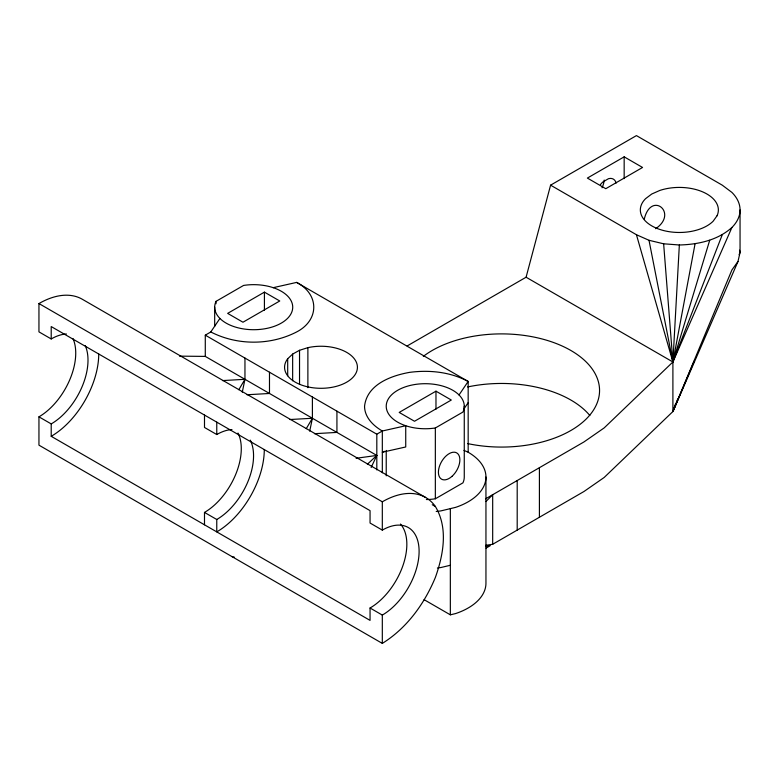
<?xml version="1.0" encoding="UTF-8"?>
<svg xmlns="http://www.w3.org/2000/svg" width="779" height="779" viewBox="0 0 779 779"><rect width="100%" height="100%" fill="white"/><g stroke="black" fill="none" stroke-linecap="round" stroke-linejoin="round"><path stroke-width="1.17" d="M371.155 467.488L376.812 455.442L205.286 356.402L205.286 335.165L210.788 331.961L219.912 318.445M214.683 326.382L214.683 307.179M216.017 303.752L216.017 301.356L243.603 285.426A39.018 22.533 0 0 1 292.573 305.222A39.018 22.533 0 0 1 250.302 329.624A39.018 22.533 0 0 1 216.017 301.356M244.957 358.067L244.957 379.305L242.269 392.197M264.422 310.13L264.422 292.135L279.758 300.986L242.97 322.224L227.653 313.382L264.422 292.135M269.485 372.235L269.485 393.473L247.001 394.758M287.694 375.731L287.694 358.759L292.651 354.075L299.535 350.287L307.88 347.658A36.418 21.023 0 0 1 357.21 365.039A36.418 21.023 0 0 1 315.378 388.049A36.418 21.023 0 0 1 287.694 358.759M292.651 380.746L292.651 354.075M299.535 384.232L299.535 350.287M307.88 387.669L307.88 347.658M312.398 397.008L312.398 418.255L309.711 431.147M336.927 411.176L336.927 432.413L314.453 433.699M376.812 469.922L376.812 434.195L382.323 431.001L405.732 425.733L405.732 446.971L382.323 452.239L384.427 451.314M382.323 472.795L382.323 431.001A60.704 35.045 0 0 1 364.553 406.219C366.967 384.544 390.883 375.702 409.54 372.372C429.424 369.752 450.291 371.895 468.169 381.447L468.169 452.239A60.704 35.045 0 0 1 455.598 507.372L440.953 510.878A60.704 35.045 0 0 1 436.201 511.491M386.228 475.813L386.228 450.428M426.376 499.543A39.018 22.533 0 0 0 435.344 498.784L435.344 427.983L462.94 412.052A39.018 22.533 0 0 0 428.645 383.784A39.018 22.533 0 0 0 386.374 408.186A39.018 22.533 0 0 0 435.344 427.983M435.977 409.179L435.977 391.175L451.304 400.026L414.516 421.264L399.189 412.422L435.977 391.175M485.95 477.021L485.95 583.228A60.704 35.045 0 0 1 455.598 613.57L450.34 614.826L450.34 508.629M464.265 406.219L464.265 477.021A39.018 22.533 0 0 1 462.94 482.853L435.344 498.784M485.677 545.329L492.679 544.278L492.679 494.714L485.921 501.52M492.679 544.278L583.938 491.52L604.202 477.449L672.9 411.536L672.9 361.982L679.346 244.986C698.033 244.518 717.683 240.331 731.919 227.468A60.704 35.045 0 0 0 731.919 192.423L722.269 185.168L636.433 135.604L550.587 185.168L526.088 277.217L407.144 345.964M485.531 498.852L583.938 441.956L604.202 427.885L672.9 361.982L695.063 243.798M675.198 404.652L672.9 411.536L737.986 261.491L740.05 252.425L740.05 209.94M644.311 218.996C651.156 190.456 678.743 213.056 655.665 228.714M526.088 277.217L672.9 361.982L709.698 240.292M694.177 361.115L672.9 411.536L677.701 399.121M550.587 185.168L636.433 234.722L672.9 361.982L722.269 234.722M672.9 411.536L731.919 269.943L737.986 261.491M739.105 254.665L740.05 252.425L739.534 250.156M636.433 234.722L649.004 240.292L672.9 361.982L731.919 227.468M238.822 389.704L244.957 379.305L222.473 380.59M306.274 428.645L312.398 418.255L289.924 419.53M459.035 394.963L468.169 381.447L296.624 282.407L273.215 287.675M463.602 409.442L468.169 402.685M367.357 464.265L376.812 455.442L356.091 458.276M72.934 338.476A52.027 30.04 -60 0 1 38.95 416.833L38.95 445.16L382.314 643.396C406.891 628.098 424.458 603.813 435.412 577.336C443.378 554.852 448.373 528.181 435.412 506.535L432.267 504.724M486.057 548.095L490.273 545.66L485.619 546.274M624.164 156.842L587.376 178.079L605.77 188.703L642.558 167.466L624.164 156.842L624.164 178.605M450.34 565.272L440.953 567.511A60.704 35.045 0 0 1 437.409 567.998M179.511 356.139L205.286 356.402M649.004 240.292L663.64 243.798L679.346 244.986M232.093 556.664L234.391 557.17M210.788 331.961C237.176 345.555 270.235 345.555 296.624 331.961C319.478 320.159 319.478 294.209 296.624 282.407M463.982 450.389L468.169 452.239M205.286 335.165L376.812 434.195M425.675 497.499L82.311 299.263A86.712 50.06 -60 0 0 38.95 303.557L38.95 331.873L51.21 338.953A52.027 30.04 -60 0 1 66.4 333.977M38.95 303.557L382.314 501.793A86.712 50.06 -60 0 1 435.412 506.535M231.957 429.56A52.027 30.04 -60 0 0 216.766 434.536L204.497 427.457L204.497 415.061M382.314 643.396L382.314 615.079A52.027 30.04 -60 0 0 419.102 551.357A52.027 30.04 -60 0 0 382.314 530.119L370.054 523.03L370.054 510.644L51.21 326.567L51.21 338.953M424.078 599.664L450.34 614.826M38.95 416.833L51.21 423.912L51.21 436.308L370.054 620.386L370.054 608A52.027 30.04 -60 0 0 402.577 566.596A52.027 30.04 -60 0 0 400.455 524.043M238.004 433.056A52.027 30.04 -60 0 1 204.497 512.416L216.766 519.496L216.766 531.882A67.198 38.804 -60 0 0 264.285 449.58M370.054 608L382.314 615.079M663.64 243.798L672.9 361.982M539.409 467.712L539.409 517.266M517.198 480.546L517.198 530.11M382.314 501.793L382.314 530.119M216.766 422.15L216.766 434.536M204.497 512.416L204.497 524.803M85.203 345.555A52.027 30.04 -60 0 1 51.21 423.912M98.729 353.997A67.198 38.804 -60 0 1 51.21 436.308M616.14 183.046A15.171 8.764 -60 0 0 608.555 178.673L603.004 181.877A15.171 8.764 -60 0 0 600.414 184.604M604.192 180.066A15.171 8.754 -60 0 1 602.021 187.788M467.634 386.949A98.018 56.594 0 0 1 589.839 415.48M423.309 356.383A98.018 56.594 0 0 1 552.681 342.205A98.018 56.594 0 0 1 589.752 415.158A98.018 56.594 0 0 1 467.634 443.582M250.273 440.135A52.027 30.04 -60 0 1 216.766 519.496M717.04 215.773L713.145 221.207A39.018 22.533 0 0 1 659.842 229.454A39.018 22.533 0 0 1 645.557 198.684L651.76 194.01L659.842 190.436A39.018 22.533 0 0 1 703.106 192.072A39.018 22.533 0 0 1 717.04 215.773M451.917 476.407A15.171 8.764 -60 0 0 456.728 452.901A15.171 8.764 -60 0 0 438.781 468.812A15.171 8.764 -60 0 0 451.917 476.407"/></g></svg>
